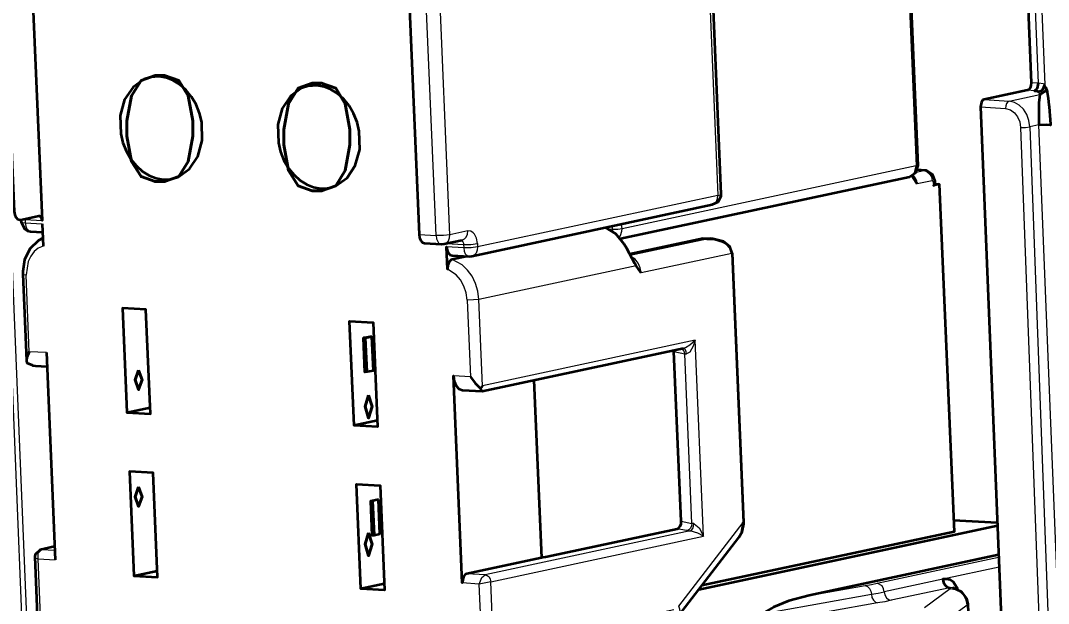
# Model space of a CAD drawing. Extents: x 0 to 174, y 0 to 33.
# Drawn here: x 27.032 to 28.26, y 23.866 to 24.562 of the extents above; entities that cross this region are included whole.
import ezdxf
from ezdxf.enums import TextEntityAlignment as Align

# ---------------------------------------------------------------- set-up
doc = ezdxf.new("R2010")
doc.units = 0
doc.layers.add('PDF2_형상', color=157, linetype='Continuous', true_color=0x405f80)
doc.layers.add('YOLO_TEXT', color=3, linetype='Continuous', true_color=0x008230)
doc.styles.add('OCR_LATIN', font='txt.shx')

msp = doc.modelspace()

# ---------------------------------------------------------------- linework, layer by layer
at = {"layer": 'PDF2_형상', "color": 7, "lineweight": 35}
for points in [[(28.1212, 27.389), (28.239, 24.4879), (28.2387, 24.4849), (28.2378, 24.4821), (28.2364, 24.4801), (28.2354, 24.4794), (28.2346, 24.4792), (28.1829, 24.4681), (28.1819, 24.4678), (28.1811, 24.4671), (28.1797, 24.465), (28.1785, 24.4593), (28.2272, 23.2575), (28.2276, 23.2549), (28.2286, 23.2526), (28.2315, 23.2507), (28.2575, 23.249), (28.2633, 23.2494), (28.2979, 23.2568)], [(27.0333, 24.8979), (27.0578, 24.3235), (27.0575, 24.3254), (27.0568, 24.3269), (27.0563, 24.3276), (27.0557, 24.3281), (27.0551, 24.3285), (27.0546, 24.3286), (27.0543, 24.3286), (27.0539, 24.3285), (27.0326, 24.3239), (27.0319, 24.3239), (27.0314, 24.3239), (27.029, 24.3247), (27.0279, 24.3257), (27.0269, 24.3269), (27.0256, 24.3301), (27.025, 24.3342), (27.0107, 24.6694)], [(27.5664, 24.2807), (27.5476, 24.2767), (27.5464, 24.2763), (27.5442, 24.274), (27.5425, 24.27), (27.5421, 24.2654), (27.541, 24.2921), (27.5415, 24.2881), (27.5429, 24.2849), (27.5439, 24.2836), (27.545, 24.2826), (27.5474, 24.2818), (27.5678, 24.2806), (27.571, 24.2808), (27.8582, 24.3424), (27.8653, 24.3458), (27.8689, 24.3525), (27.869, 24.3551), (27.8536, 24.7197)], [(27.4938, 24.6421), (27.5081, 24.3067), (27.5086, 24.3026), (27.51, 24.2994), (27.511, 24.2982), (27.5121, 24.2972), (27.5144, 24.2964), (27.5349, 24.2951), (27.5354, 24.2951), (27.5379, 24.2954), (27.5593, 24.3)], [(27.7485, 24.3018), (28.0938, 24.3758), (28.1015, 24.3808), (28.1043, 24.3893), (28.0939, 24.634)], [(28.2475, 24.4874), (28.2464, 24.4815), (28.2449, 24.4796), (28.244, 24.4789), (28.2431, 24.4786), (28.2458, 24.4783), (28.2474, 24.4778), (28.2476, 24.4776), (28.2478, 24.4776), (28.2507, 24.4783), (28.2532, 24.4801), (28.2553, 24.4857)], [(28.1247, 24.3672), (28.1294, 24.3669), (28.1224, 24.3654), (28.124, 24.366), (28.1246, 24.3662), (28.1247, 24.3664), (28.1246, 24.3703), (28.1218, 24.3782), (28.114, 24.3831), (28.1124, 24.3833), (28.1033, 24.3839)], [(28.0971, 24.3769), (28.0985, 24.3739), (28.1031, 24.3672)], [(28.1294, 24.3669), (28.1471, 23.9515), (27.8458, 23.8871)], [(27.0328, 24.324), (27.0329, 24.3217), (27.0367, 24.3135), (27.0404, 24.3111), (27.044, 24.3104), (27.0583, 24.3096)], [(27.0579, 24.3194), (27.059, 24.2929)], [(27.7732, 24.261), (27.7729, 24.2614), (27.7672, 24.2694), (27.7656, 24.2722), (27.7562, 24.2899), (27.7532, 24.295), (27.7432, 24.3074), (27.7307, 24.3151)], [(27.7315, 24.3147), (27.7315, 24.315), (27.7314, 24.3153)], [(27.0586, 24.3024), (27.0536, 24.2997), (27.0432, 24.2897), (27.0368, 24.2765), (27.0347, 24.2626), (27.0347, 24.2592), (27.0392, 24.156), (27.0397, 24.1535), (27.0462, 24.1504)], [(27.8475, 24.3018), (27.7599, 24.2831)], [(27.8479, 24.3017), (27.8475, 24.3018), (27.8556, 24.3018)], [(27.8475, 24.3018), (27.8475, 24.3018)], [(27.8822, 24.2844), (27.8794, 24.2924), (27.8717, 24.2983), (27.859, 24.3017), (27.8557, 24.3018), (27.8518, 24.3017), (27.8614, 24.3012), (27.8704, 24.2985), (27.8753, 24.2954), (27.8792, 24.2912), (27.8815, 24.284)], [(27.8937, 23.9512), (27.8953, 23.9607), (27.8951, 23.9625), (27.8957, 23.9626), (27.896, 23.9628), (27.8824, 24.2844)], [(27.159, 24.0939), (27.1872, 24.0924), (27.1819, 24.2171), (27.1537, 24.2188), (27.159, 24.0939), (27.1869, 24.0999)], [(27.4583, 24.0844), (27.4304, 24.0785), (27.425, 24.2033), (27.4533, 24.2017), (27.4586, 24.0769), (27.4304, 24.0785)], [(27.4442, 24.1833), (27.4417, 24.1832), (27.4497, 24.185), (27.4514, 24.1849), (27.4531, 24.1439), (27.446, 24.1425), (27.4433, 24.1424), (27.4417, 24.1832)], [(27.446, 24.1425), (27.4442, 24.1833), (27.4514, 24.1849)], [(27.0425, 24.1667), (27.0396, 24.1596), (27.0392, 24.156)], [(27.0629, 24.1656), (27.0735, 23.9179)], [(27.5838, 24.1258), (27.5815, 24.1226), (27.5829, 24.1199), (27.5833, 24.1194), (27.5835, 24.1194), (27.824, 24.171)], [(27.6542, 23.9208), (27.6558, 23.9211), (27.6589, 23.9214), (27.6612, 23.9218), (27.8163, 23.9551), (27.8174, 23.9554), (27.8183, 23.9561), (27.8199, 23.9582), (27.821, 23.961), (27.8211, 23.964), (27.8125, 24.1668), (27.8124, 24.1685)], [(27.0462, 24.1503), (27.0501, 24.1497), (27.0636, 24.149)], [(27.6451, 24.1326), (27.6542, 23.9203), (27.5651, 23.9013), (27.564, 23.9008), (27.5629, 23.9), (27.5611, 23.8975), (27.5596, 23.8903), (27.549, 24.1379), (27.5501, 24.1314), (27.5525, 24.1258), (27.5556, 24.1224), (27.5599, 24.1208), (27.5835, 24.1194)], [(27.5694, 24.1368), (27.575, 24.129), (27.5815, 24.1226)], [(27.1674, 23.8989), (27.1956, 23.8974), (27.1903, 24.0221), (27.1621, 24.0237), (27.1674, 23.8989), (27.1953, 23.9049)], [(27.4665, 23.8894), (27.4386, 23.8835), (27.4333, 24.0083), (27.4615, 24.0067), (27.4669, 23.8819), (27.4386, 23.8835)], [(27.4525, 23.9883), (27.4543, 23.9475), (27.4614, 23.949), (27.4597, 23.9899)], [(27.4499, 23.9882), (27.4517, 23.9474), (27.4543, 23.9475)], [(28.1986, 23.9622), (28.1465, 23.9651)], [(27.8422, 23.8825), (28.1988, 23.9589)], [(27.8939, 23.9514), (27.8958, 23.9608), (27.8958, 23.9628)], [(27.4819, 23.7568), (27.4811, 23.7751), (27.4822, 23.7826), (27.4868, 23.7901), (27.4947, 23.7943), (27.4964, 23.7946), (27.4981, 23.7946), (27.5686, 23.7906), (27.5717, 23.7896), (27.5742, 23.7874), (27.5761, 23.7842), (27.5768, 23.7803), (27.576, 23.8018), (27.5764, 23.7985), (27.5776, 23.7958), (27.5783, 23.7947), (27.5793, 23.7939), (27.5812, 23.7932), (27.5856, 23.7936), (27.8007, 23.8396), (27.8097, 23.8433), (27.8171, 23.8496), (27.8183, 23.8513), (27.89, 23.9446)], [(27.0728, 23.9337), (27.0557, 23.9301), (27.0494, 23.9243), (27.0492, 23.9215), (27.0525, 23.8419), (27.0551, 23.8324), (27.0608, 23.8257), (27.065, 23.8235)], [(28.2003, 23.9238), (27.974, 23.8753), (27.9496, 23.8688), (27.9315, 23.8614), (27.9229, 23.8565), (27.9175, 23.8533)], [(28.1517, 23.8828), (28.1463, 23.8911), (28.1425, 23.8939), (28.1382, 23.895), (28.1338, 23.8947), (28.1346, 23.891), (28.1364, 23.8878), (28.139, 23.8854), (28.1421, 23.8846)], [(28.1453, 23.8847), (28.1556, 23.8803), (28.1619, 23.8719), (28.1635, 23.8653), (28.1657, 23.811), (28.165, 23.8119)]]:
    msp.add_lwpolyline(points, dxfattribs=at)
at = {"layer": 'PDF2_형상', "color": 7, "lineweight": 13}
for points in [[(28.1297, 27.3885), (28.2475, 24.4874), (28.239, 24.4879)], [(28.1467, 27.3697), (28.1375, 27.3869), (28.2553, 24.4857), (28.2571, 24.4821)], [(27.5593, 24.3), (27.5608, 24.3006), (27.5622, 24.3014), (27.5644, 24.3037), (27.566, 24.3072), (27.5663, 24.311), (27.5449, 24.3064), (27.5307, 24.6399), (27.85, 24.7083), (27.8651, 24.3533), (27.8681, 24.3543), (27.8689, 24.3547), (27.869, 24.3551)], [(27.5081, 24.3067), (27.5283, 24.3054), (27.5142, 24.6389)], [(28.0914, 24.6342), (28.1018, 24.3887), (27.7506, 24.3135), (27.7503, 24.3164), (27.7496, 24.3192)], [(28.2553, 24.4858), (28.2551, 24.486), (28.2549, 24.4863), (28.2535, 24.4867), (28.2483, 24.4874), (28.2475, 24.4874)], [(28.1829, 24.4681), (28.2129, 24.4661), (28.2496, 24.4739), (28.2478, 24.4776)], [(28.2431, 24.4786), (28.2346, 24.4792)], [(28.1785, 24.4593), (28.2085, 24.4572)], [(28.2265, 24.4347), (28.2697, 23.2761)], [(28.2949, 23.2797), (28.2483, 24.4376), (28.2375, 24.4353), (28.2807, 23.2767)], [(28.0938, 24.3758), (28.0956, 24.3764), (28.0971, 24.3774), (28.0997, 24.3803), (28.1018, 24.3887), (28.1043, 24.3893)], [(28.1019, 24.3812), (28.111, 24.3832), (28.1032, 24.3836)], [(28.1124, 24.3833), (28.1117, 24.3833), (28.111, 24.3832), (28.1146, 24.3821), (28.1178, 24.3794), (28.12, 24.3756), (28.1208, 24.371), (28.1214, 24.371), (28.1215, 24.3708), (28.1217, 24.3706), (28.1221, 24.37), (28.1221, 24.3693), (28.1239, 24.3699), (28.1244, 24.3701), (28.1246, 24.3703)], [(28.1208, 24.371), (28.1031, 24.3672), (28.1026, 24.3703), (28.1015, 24.3731), (28.1, 24.3756), (28.0981, 24.3775)], [(28.1221, 24.3693), (28.1224, 24.3654)], [(27.8582, 24.3424), (27.8597, 24.3429), (27.8611, 24.3438), (27.8633, 24.3461), (27.8647, 24.3496), (27.8651, 24.3533), (27.5779, 24.2918), (27.5775, 24.2881), (27.5761, 24.2846), (27.5739, 24.2822), (27.5725, 24.2814), (27.571, 24.2808)], [(27.036, 23.7928), (27.0143, 24.3249)], [(27.0414, 23.8006), (27.0201, 24.3244)], [(27.0329, 24.3217), (27.0329, 24.3215), (27.0331, 24.3215), (27.0333, 24.3213), (27.0343, 24.321), (27.0375, 24.3207), (27.0382, 24.3167), (27.0396, 24.3135), (27.0406, 24.3122), (27.0415, 24.3113), (27.044, 24.3104)], [(27.0361, 24.3247), (27.0367, 24.3246), (27.0374, 24.3246), (27.0375, 24.3207), (27.0579, 24.3194)], [(27.0374, 24.3246), (27.0578, 24.3235)], [(27.5585, 24.2999), (27.5594, 24.2992), (27.5603, 24.2981), (27.561, 24.2965), (27.5611, 24.2947), (27.5699, 24.2949), (27.5778, 24.2958), (27.5767, 24.3022), (27.5743, 24.3072), (27.5728, 24.3089), (27.5697, 24.3108), (27.5663, 24.311)], [(27.7393, 24.3106), (27.7394, 24.3117), (27.7396, 24.3128), (27.7353, 24.3131)], [(27.7472, 24.3033), (27.7488, 24.3054), (27.7504, 24.3106), (27.7506, 24.3135), (27.7454, 24.3128), (27.7396, 24.3128), (27.7393, 24.3149), (27.7386, 24.3168)], [(27.5379, 24.2954), (27.5394, 24.296), (27.5408, 24.2968), (27.5432, 24.2992), (27.5446, 24.3026), (27.5449, 24.3064), (27.5371, 24.3056), (27.5283, 24.3054), (27.529, 24.3015), (27.5304, 24.2982), (27.5314, 24.2969), (27.5325, 24.2961), (27.5349, 24.2951)], [(27.7603, 24.2821), (27.8518, 24.3017), (27.8479, 24.3017), (27.76, 24.2828)], [(27.059, 24.2929), (27.0533, 24.2904), (27.0483, 24.2864), (27.0442, 24.281), (27.041, 24.2743), (27.0386, 24.2585), (27.0386, 24.2583)], [(27.5408, 24.296), (27.5611, 24.2947), (27.5614, 24.2908), (27.541, 24.2921)], [(27.5778, 24.2958), (27.5779, 24.2918), (27.5701, 24.291), (27.5614, 24.2908), (27.5619, 24.2869), (27.5633, 24.2836), (27.5643, 24.2824), (27.5654, 24.2815), (27.5678, 24.2806)], [(27.8183, 23.8513), (27.8194, 23.8535), (27.8199, 23.8561), (27.8196, 23.8592), (27.8183, 23.8624), (27.8951, 23.9625), (27.8815, 24.284), (27.8821, 24.2843), (27.8822, 24.2843), (27.8824, 24.2844)], [(27.7672, 24.2694), (27.5793, 24.2292), (27.5782, 24.2389), (27.5754, 24.2482), (27.5713, 24.2568), (27.5658, 24.2643), (27.5596, 24.2703), (27.5476, 24.2767)], [(27.8815, 24.284), (27.7732, 24.261), (27.7722, 24.2671), (27.7697, 24.2726), (27.766, 24.2772), (27.7614, 24.2801)], [(27.8122, 23.8581), (27.5971, 23.8119), (27.5938, 23.8918), (27.8479, 23.9463), (27.8379, 24.1803), (27.5838, 24.1258), (27.5793, 24.2292), (27.5729, 24.2285), (27.5656, 24.2283), (27.5644, 24.2369), (27.5617, 24.2451), (27.5576, 24.2525), (27.5525, 24.2586), (27.5421, 24.2654)], [(27.0629, 24.1656), (27.0425, 24.1667), (27.0386, 24.2583), (27.0358, 24.2586), (27.035, 24.2589), (27.0349, 24.259), (27.0347, 24.2592)], [(27.5656, 24.2283), (27.5694, 24.1368), (27.549, 24.1379)], [(27.824, 24.171), (27.8262, 24.1717), (27.8315, 24.1747), (27.8379, 24.1803), (27.8356, 24.1732), (27.8314, 24.1662), (27.8275, 24.164)], [(27.8125, 24.1668), (27.8254, 24.1643), (27.8251, 24.1662), (27.8244, 24.1679), (27.8233, 24.1694), (27.8219, 24.1706)], [(27.8275, 23.9529), (27.8293, 23.9526), (27.8318, 23.9525), (27.8326, 23.9528), (27.8336, 23.9535), (27.835, 23.9554), (27.836, 23.9582), (27.8362, 23.9612), (27.835, 23.9614), (27.834, 23.9615), (27.8254, 24.1643), (27.8264, 24.1642), (27.8275, 24.164), (27.8272, 24.1665), (27.8262, 24.1688), (27.825, 24.1701), (27.8235, 24.1708)], [(27.8362, 23.9612), (27.8368, 23.9611), (27.8426, 23.9562), (27.8479, 23.9463), (27.8411, 23.9497), (27.8318, 23.9525), (27.5871, 23.9), (27.5651, 23.9013)], [(27.8211, 23.964), (27.834, 23.9615), (27.8336, 23.9585), (27.8322, 23.9557), (27.8301, 23.9538), (27.8289, 23.9532), (27.8275, 23.9529), (27.8163, 23.9551)], [(27.0492, 23.9215), (27.0492, 23.9212), (27.0494, 23.9208), (27.0504, 23.9201), (27.0531, 23.919), (27.0533, 23.926), (27.0571, 23.9301), (27.0564, 23.9301), (27.0557, 23.9301)], [(27.0729, 23.9293), (27.0571, 23.9301), (27.0728, 23.9336)], [(27.0525, 23.8419), (27.0525, 23.8418), (27.0526, 23.8418), (27.0528, 23.8417), (27.0536, 23.8414), (27.0564, 23.8411), (27.0531, 23.919), (27.0735, 23.9179)], [(28.0408, 23.8871), (28.0483, 23.8885), (28.0554, 23.8899), (28.2003, 23.921)], [(28.2008, 23.9092), (28.1338, 23.8947), (28.0636, 23.8797), (28.0629, 23.8835), (28.061, 23.8868), (28.0554, 23.8899)], [(27.5856, 23.7936), (27.5897, 23.7953), (27.5932, 23.7986), (27.5958, 23.8032), (27.5971, 23.8119), (27.5906, 23.8111), (27.5833, 23.8111), (27.58, 23.889), (27.5596, 23.8903)], [(27.974, 23.8753), (28.0408, 23.8871), (28.0436, 23.8861), (28.046, 23.8839), (28.0476, 23.8806), (28.0483, 23.8768), (28.0563, 23.8782), (28.0636, 23.8797), (28.0644, 23.876), (28.0663, 23.8726), (28.0689, 23.8704), (28.0719, 23.8696)], [(28.1426, 23.8833), (28.1428, 23.8835), (28.1429, 23.8838), (28.1429, 23.8839), (28.1429, 23.884), (28.1428, 23.8842), (28.1424, 23.8844), (28.1421, 23.8846), (28.0719, 23.8696), (28.0642, 23.8679), (28.0558, 23.8664)], [(28.0989, 23.8079), (28.1031, 23.8096), (28.1067, 23.8129), (28.1092, 23.8175), (28.1104, 23.8262), (28.1243, 23.8299), (28.1324, 23.8336), (28.1321, 23.8414), (28.1628, 23.8642), (28.1617, 23.8699), (28.1592, 23.8749), (28.1551, 23.879), (28.1503, 23.8819), (28.1426, 23.8833), (28.1118, 23.8606)], [(28.1453, 23.8847), (28.1421, 23.8846)]]:
    msp.add_lwpolyline(points, dxfattribs=at)
at = {"layer": 'PDF2_형상', "color": 7, "lineweight": 35}
for points in [[(27.2131, 24.3733), (27.2206, 24.3758), (27.2339, 24.3851), (27.2438, 24.3999), (27.249, 24.4192), (27.2485, 24.4408), (27.2458, 24.4517), (27.2417, 24.4619), (27.2363, 24.4713), (27.2297, 24.4794), (27.2224, 24.4858), (27.2144, 24.4908), (27.2064, 24.4939), (27.1981, 24.4954), (27.1871, 24.4946), (27.1796, 24.4922), (27.1664, 24.4829), (27.1564, 24.4681), (27.1511, 24.4488), (27.1518, 24.4271), (27.1544, 24.4162), (27.1585, 24.406), (27.1639, 24.3967), (27.1706, 24.3886), (27.1778, 24.3821), (27.1858, 24.3772), (27.1939, 24.374), (27.2021, 24.3726), (27.2028, 24.3725), (27.2079, 24.3726)], [(27.4013, 24.3626), (27.4088, 24.365), (27.4221, 24.3743), (27.4319, 24.3892), (27.4372, 24.4085), (27.4367, 24.4301), (27.434, 24.441), (27.4299, 24.4512), (27.4244, 24.4606), (27.4179, 24.4688), (27.4106, 24.4751), (27.4026, 24.4801), (27.3946, 24.4832), (27.3863, 24.4847), (27.3753, 24.4839), (27.3678, 24.4815), (27.3546, 24.4722), (27.3446, 24.4574), (27.3393, 24.4381), (27.34, 24.4164), (27.3426, 24.4056), (27.3467, 24.3953), (27.3521, 24.386), (27.3587, 24.3779), (27.366, 24.3714), (27.374, 24.3664), (27.3821, 24.3633), (27.3903, 24.3619), (27.391, 24.3618), (27.3961, 24.3619)], [(28.2483, 24.4376), (28.2579, 24.4383), (28.2618, 24.4379), (28.2624, 24.4378), (28.2625, 24.4376), (28.2622, 24.4444), (28.2619, 24.4481), (28.2614, 24.4547), (28.2611, 24.4588), (28.2608, 24.4617), (28.2599, 24.4693), (28.2588, 24.4763), (28.2585, 24.4778), (28.2571, 24.4821), (28.2565, 24.4786), (28.2496, 24.4739), (28.2483, 24.4642), (28.2483, 24.4632), (28.2482, 24.4569), (28.2482, 24.4472)], [(27.4597, 23.9899), (27.4525, 23.9883), (27.4499, 23.9882), (27.4581, 23.99)], [(27.8939, 23.9514), (27.89, 23.9446), (27.8937, 23.9512)]]:
    msp.add_lwpolyline(points, close=True, dxfattribs=at)
at = {"layer": 'PDF2_형상', "color": 7, "lineweight": 13}
for points in [[(28.2375, 24.4353), (28.2365, 24.4429), (28.2339, 24.4501), (28.2299, 24.4565), (28.225, 24.4614), (28.2194, 24.4646), (28.2129, 24.4661), (28.2121, 24.4657), (28.2111, 24.4651), (28.2097, 24.4631), (28.2088, 24.4604), (28.2085, 24.4572), (28.2146, 24.4556), (28.2192, 24.4522), (28.2229, 24.4474), (28.2256, 24.4413), (28.2265, 24.4347), (28.2324, 24.4347)], [(27.5871, 23.9), (27.5896, 23.8993), (27.5917, 23.8975), (27.5931, 23.8949), (27.5938, 23.8918), (27.58, 23.889), (27.5831, 23.8969)], [(27.9403, 23.846), (27.9375, 23.8469), (27.9351, 23.8492), (27.9335, 23.8525), (27.9328, 23.8563), (28.0483, 23.8768), (28.049, 23.8731), (28.0508, 23.8697), (28.0532, 23.8674), (28.0558, 23.8664)]]:
    msp.add_lwpolyline(points, close=True, dxfattribs=at)

# ---------------------------------------------------------------- texts
at = {"layer": 'YOLO_TEXT', "style": 'OCR_LATIN'}
for s, height, p, p2 in [('0', 0.1267, (27.1422, 24.37), (27.2547, 24.37)), ('0', 0.1288, (27.3297, 24.3588), (27.4424, 24.3588)), (':', 0.2444, (27.152, 23.9818), (27.1942, 23.9818)), (':', 0.2877, (27.427, 23.9229), (27.4687, 23.9229))]:
    msp.add_text(s, height=height, dxfattribs=at).set_placement(p, p2, align=Align.FIT)

doc.saveas('drawing.dxf')
